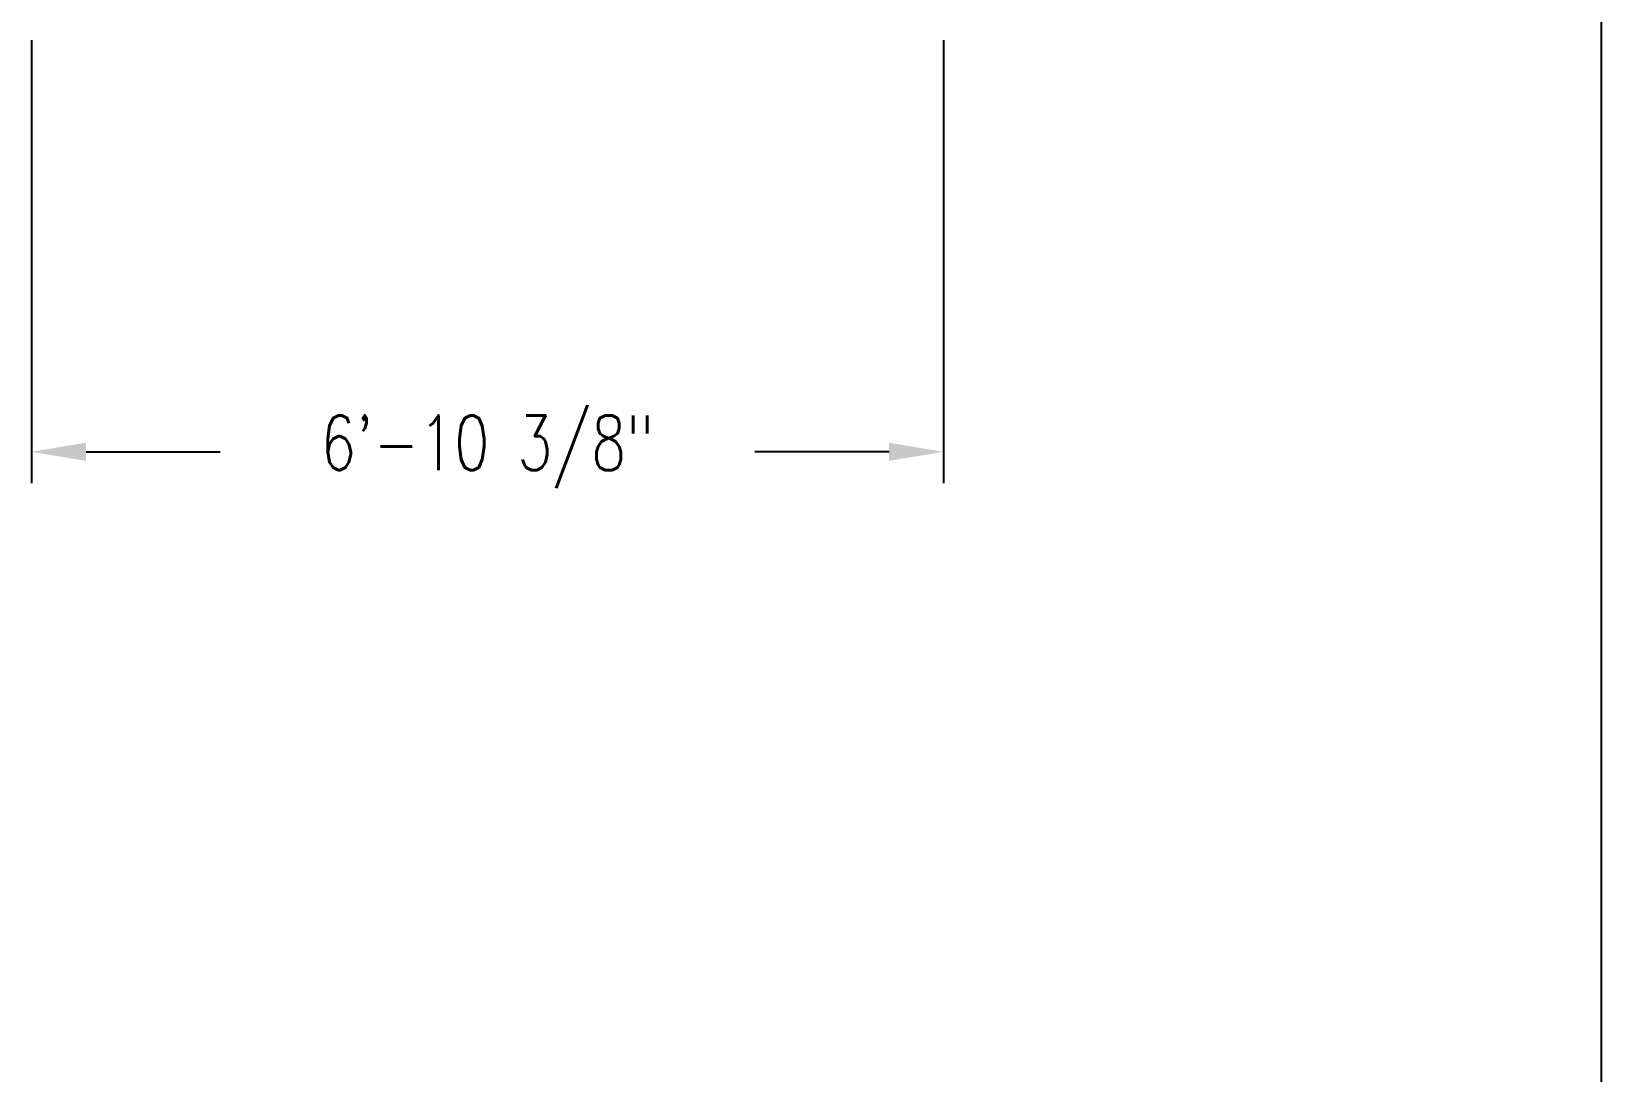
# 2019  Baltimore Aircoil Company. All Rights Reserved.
# Model space of a CAD drawing. Header units: millimetres. Extents: x 17046 to 32328, y 18593 to 29476.
# Drawn here: x 17734 to 17875.7, y 18796.6 to 18890.6 of the extents above; entities that cross this region are included whole.
import ezdxf

# ---------------------------------------------------------------- set-up
doc = ezdxf.new("R2010")
doc.units = ezdxf.units.MM
doc.header["$LTSCALE"] = 5
doc.layers.add('UNIT', color=6, linetype='Continuous')
doc.styles.add('SUBMITTAL', font='romans.shx', dxfattribs={"width": 0.75})
doc.dimstyles.new('SUBMITTAL', dxfattribs={"dimtxt": 0.09375, "dimasz": 0.09375, "dimexe": 0.03125, "dimexo": 0.0625, "dimgap": 0.0625, "dimtad": 0, "dimdec": 4, "dimzin": 4, "dimdsep": 46, "dimlunit": 4, "dimtxsty": 'SUBMITTAL', "dimcen": 0.09375, "dimclre": 6, "dimadec": 0, "dimazin": 0, "dimtfac": 1, "dimtdec": 0, "dimtofl": 0, "dimtmove": 0, "dimatfit": 3, "dimfxl": 0, "dimfrac": 2, "dimtolj": 1, "dimtzin": 4, "dimarcsym": 0})

# ---------------------------------------------------------------- blocks, each defined once
blk = doc.blocks.new('BORDER')
blk.add_line((1, 0), (1, 1))
blk = doc.blocks.new('*D37')
at = {"layer": 'UNIT', "color": 6, "lineweight": -2}
for p, q in [((17733.96, 18889.84), (17733.96, 18849.84)), ((17816.33, 18889.84), (17816.33, 18849.84))]:
    blk.add_line(p, q, dxfattribs=at)
at = {"layer": 'UNIT', "color": 3, "lineweight": -2}
for p, q in [((17738.89, 18852.66), (17751, 18852.66)), ((17811.4, 18852.66), (17799.29, 18852.66))]:
    blk.add_line(p, q, dxfattribs=at)
at = {"layer": 'UNIT', "color": 3}
for points in [[(17738.89, 18853.48), (17738.89, 18851.84), (17733.96, 18852.66)], [(17811.4, 18853.48), (17811.4, 18851.84), (17816.33, 18852.66)]]:
    blk.add_solid(points, dxfattribs=at)
at = {"layer": 'UNIT', "color": 3, "insert": (17775.15, 18852.66), "char_height": 4.9294, "attachment_point": 5, "style": 'SUBMITTAL'}
blk.add_mtext('\\A1;6\'-10 3/8"', dxfattribs=at)

msp = doc.modelspace()

# ---------------------------------------------------------------- block references
at = {"xscale": 829.7698563356048, "yscale": 622.3273922517036, "zscale": 829.7698563356048}
msp.add_blockref('BORDER', (17045.9751, 18593.206), dxfattribs=at)

# ---------------------------------------------------------------- dimensions: what is measured, and where the dimension line sits
at = {"layer": 'UNIT', "color": 3}
dim = msp.add_linear_dim(base=(17816.3342, 18852.6597), p1=(17733.9592, 18892.6597), p2=(17816.3342, 18892.6597), dimstyle='SUBMITTAL', override={"dimscale": 70.42, "dimtxt": 0.07, "dimasz": 0.07, "dimexe": 0.04, "dimexo": 0.04, "dimgap": 0.03125, "dimdec": 3, "dimzin": 3, "dimclrd": 3, "dimclrt": 3, "dimtdec": 3, "dimtix": 1}, dxfattribs=at)
dim.commit()
dim.dimension.update_dxf_attribs({"geometry": '*D37', "text_midpoint": (17775.1467, 18852.6597), "dimtype": 160})

doc.saveas('drawing.dxf')
